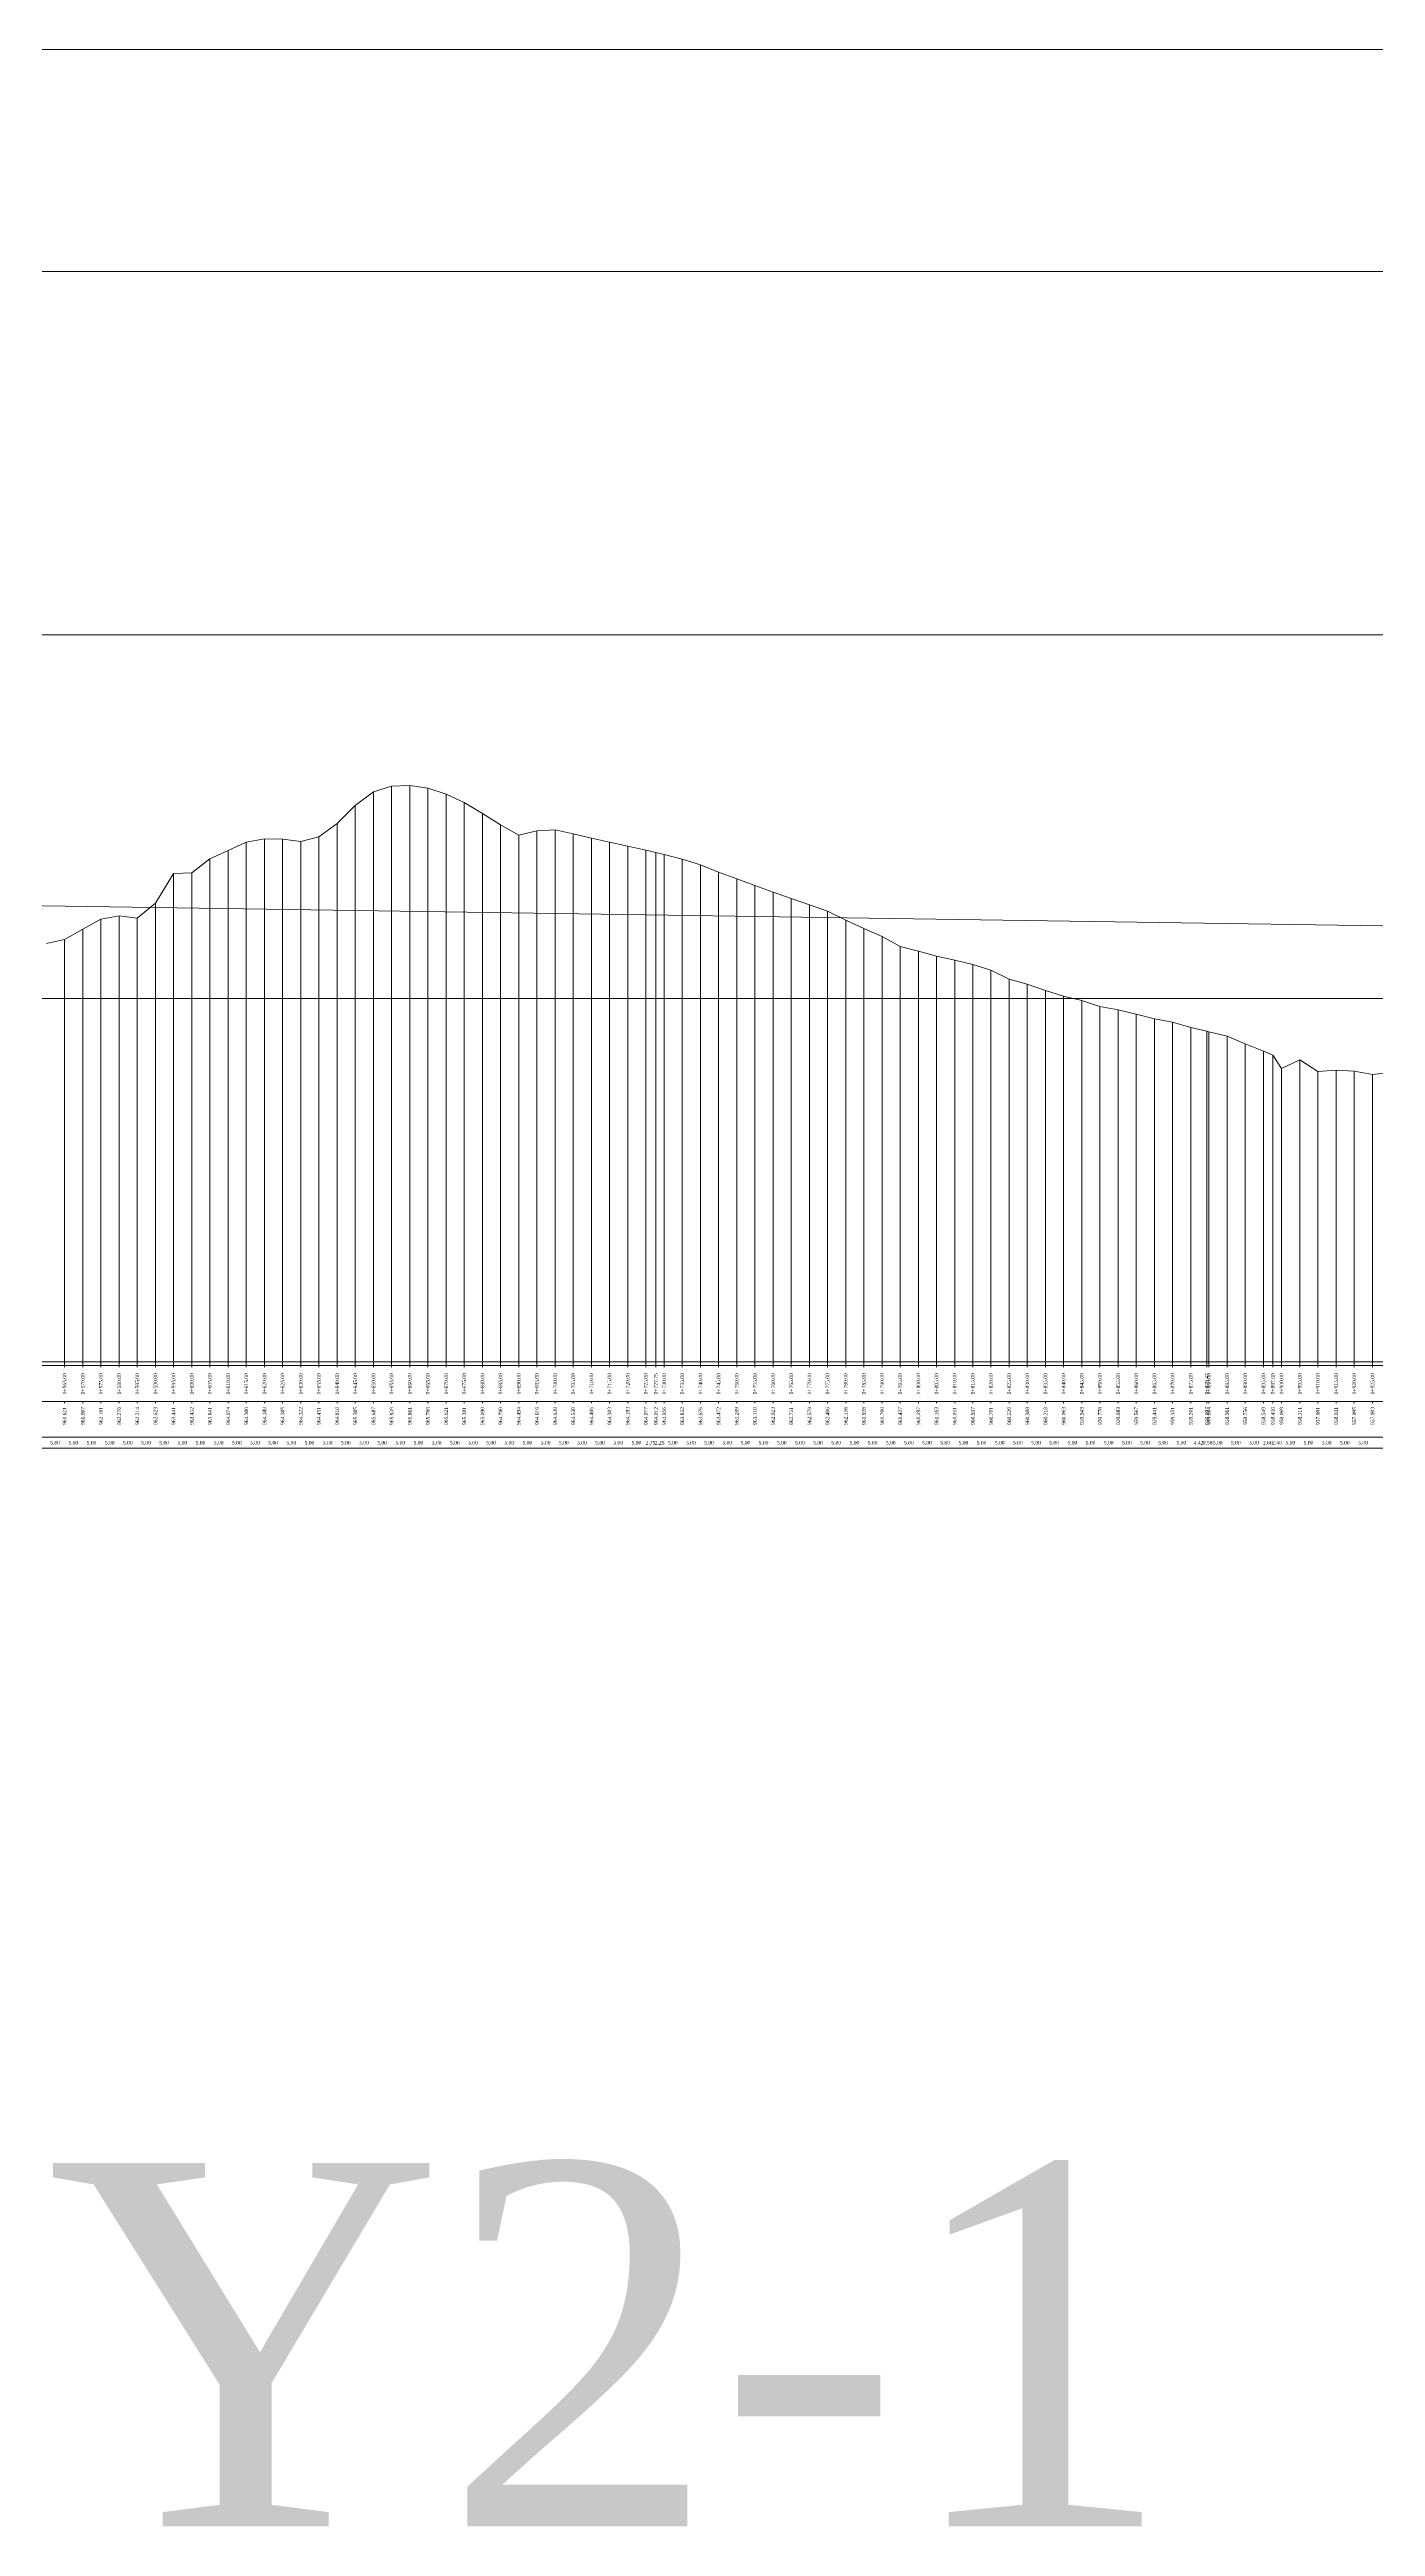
# Model space of a CAD drawing. Header units: metres. Extents: x 478603 to 489313, y 4282657 to 4289463.
# Drawn here: x 483699 to 484064, y 4283576 to 4284258 of the extents above; entities that cross this region are included whole.
import ezdxf

# ---------------------------------------------------------------- set-up
doc = ezdxf.new("R2010")
doc.units = ezdxf.units.M
doc.layers.get('0').update_dxf_attribs({"color": 5, "lineweight": 0})
for name, color, linetype, lineweight in [('PR_ALINMAN', 1, 'Continuous', 0), ('PR_ENK_ARAMESAFE', 5, 'Continuous', 0), ('PR_ENK_EKSEN1', 5, 'Continuous', 0), ('PR_ENK_EKSEN1D', 1, 'Continuous', 0), ('PR_ENK_KM', 18, 'Continuous', 0), ('PR_ENK_Z', 96, 'Continuous', 0), ('PR_KIYAS', 153, 'Continuous', 0), ('PR_PROFIL', 153, 'Continuous', 0)]:
    doc.layers.add(name, color=color, linetype=linetype, lineweight=lineweight)
doc.styles.get("Standard").update_dxf_attribs({"font": 'times.ttf'})

msp = doc.modelspace()

# ---------------------------------------------------------------- linework, layer by layer
at = {"layer": 'PR_ALINMAN'}
msp.add_line((483643.28, 4284022.85), (484522.91, 4284009.85), dxfattribs=at)
at = {"layer": 'PR_ENK_EKSEN1'}
for p, q in [((483788.57, 4284053.46), (483793.57, 4284054.98)), ((483793.57, 4284054.98), (483798.57, 4284055.2)), ((483798.57, 4284055.2), (483803.57, 4284054.45)), ((483803.57, 4284054.45), (483808.57, 4284052.8)), ((483778.57, 4284044.69), (483783.57, 4284049.63)), ((483783.57, 4284049.63), (483788.57, 4284053.46)), ((483808.57, 4284052.8), (483813.57, 4284050.5)), ((483813.57, 4284050.5), (483818.57, 4284047.49)), ((483768.57, 4284039.81), (483773.57, 4284041.09)), ((483773.57, 4284041.09), (483778.57, 4284044.69)), ((483818.57, 4284047.49), (483823.57, 4284044.39)), ((483823.57, 4284044.39), (483828.57, 4284041.52)), ((483828.57, 4284041.52), (483833.57, 4284042.74)), ((483833.57, 4284042.74), (483838.57, 4284042.97)), ((483838.57, 4284042.97), (483843.57, 4284041.89)), ((483843.57, 4284041.89), (483848.57, 4284040.65)), ((483738.57, 4284031.11), (483743.57, 4284035)), ((483743.57, 4284035), (483748.57, 4284037.33)), ((483748.57, 4284037.33), (483753.57, 4284039.59)), ((483753.57, 4284039.59), (483758.57, 4284040.46)), ((483758.57, 4284040.46), (483763.57, 4284040.44)), ((483763.57, 4284040.44), (483768.57, 4284039.81)), ((483848.57, 4284040.65), (483853.57, 4284039.62)), ((483853.57, 4284039.62), (483858.57, 4284038.52)), ((483858.57, 4284038.52), (483863.57, 4284037.35)), ((483863.57, 4284037.35), (483866.32, 4284036.71)), ((483866.32, 4284036.71), (483868.57, 4284036.15)), ((483868.57, 4284036.15), (483873.57, 4284034.91)), ((483873.57, 4284034.91), (483878.57, 4284033.35)), ((483728.57, 4284022.81), (483733.57, 4284031)), ((483733.57, 4284031), (483738.57, 4284031.11)), ((483878.57, 4284033.35), (483883.57, 4284031.31)), ((483883.57, 4284031.31), (483888.57, 4284029.47)), ((483888.57, 4284029.47), (483893.57, 4284027.69)), ((483893.57, 4284027.69), (483898.57, 4284025.82)), ((483723.57, 4284018.72), (483728.57, 4284022.81)), ((483898.57, 4284025.82), (483903.57, 4284024.1)), ((483903.57, 4284024.1), (483908.57, 4284022.36)), ((483908.57, 4284022.36), (483913.57, 4284020.64)), ((483913.57, 4284020.64), (483918.57, 4284018.15)), ((483703.57, 4284012.8), (483708.57, 4284015.66)), ((483708.57, 4284015.66), (483713.57, 4284018.4)), ((483713.57, 4284018.4), (483718.57, 4284019.35)), ((483718.57, 4284019.35), (483723.57, 4284018.72)), ((483918.57, 4284018.15), (483923.57, 4284015.87)), ((483923.57, 4284015.87), (483928.57, 4284013.59)), ((483928.57, 4284013.59), (483933.57, 4284010.85)), ((483698.57, 4284011.74), (483703.57, 4284012.8)), ((483933.57, 4284010.85), (483938.57, 4284009.55)), ((483938.57, 4284009.55), (483943.57, 4284008.22)), ((483943.57, 4284008.22), (483948.57, 4284007.09)), ((483948.57, 4284007.09), (483953.57, 4284005.96)), ((483953.57, 4284005.96), (483958.57, 4284004.4)), ((483958.57, 4284004.4), (483963.57, 4284001.88)), ((483963.57, 4284001.88), (483968.57, 4284000.47)), ((483968.57, 4284000.47), (483973.57, 4283998.77)), ((483973.57, 4283998.77), (483978.57, 4283997.22)), ((483978.57, 4283997.22), (483983.57, 4283996.02)), ((483983.57, 4283996.02), (483988.57, 4283994.37)), ((483988.57, 4283994.37), (483993.57, 4283993.42)), ((483993.57, 4283993.42), (483998.57, 4283992.26)), ((483998.57, 4283992.26), (484003.57, 4283990.99)), ((484003.57, 4283990.99), (484008.57, 4283990.1)), ((484008.57, 4283990.1), (484013.57, 4283988.6)), ((484013.57, 4283988.6), (484017.99, 4283987.55)), ((484017.99, 4283987.55), (484018.57, 4283987.43)), ((484018.57, 4283987.43), (484023.57, 4283986.2)), ((484023.57, 4283986.2), (484028.57, 4283984.14)), ((484028.57, 4283984.14), (484033.57, 4283982.07)), ((484033.57, 4283982.07), (484036.17, 4283980.95)), ((484036.17, 4283980.95), (484038.57, 4283977.28)), ((484038.57, 4283977.28), (484043.57, 4283979.69)), ((484043.57, 4283979.69), (484048.57, 4283976.5)), ((484048.57, 4283976.5), (484053.57, 4283976.89)), ((484053.57, 4283976.89), (484058.57, 4283976.53)), ((484058.57, 4283976.53), (484063.57, 4283975.62)), ((484063.57, 4283975.62), (484068.57, 4283976.19))]:
    msp.add_line(p, q, dxfattribs=at)
at = {"layer": 'PR_ENK_EKSEN1D'}
for p, q in [((483793.57, 4283895.59), (483793.57, 4284054.98)), ((483798.57, 4283895.59), (483798.57, 4284055.2)), ((483803.57, 4283895.59), (483803.57, 4284054.45)), ((483783.57, 4283895.59), (483783.57, 4284049.63)), ((483788.57, 4283895.59), (483788.57, 4284053.46)), ((483808.57, 4283895.59), (483808.57, 4284052.8)), ((483813.57, 4283895.59), (483813.57, 4284050.5)), ((483773.57, 4283895.59), (483773.57, 4284041.09)), ((483778.57, 4283895.59), (483778.57, 4284044.69)), ((483818.57, 4283895.59), (483818.57, 4284047.49)), ((483823.57, 4283895.59), (483823.57, 4284044.39)), ((483828.57, 4283895.59), (483828.57, 4284041.52)), ((483833.57, 4283895.59), (483833.57, 4284042.74)), ((483838.57, 4283895.59), (483838.57, 4284042.97)), ((483843.57, 4283895.59), (483843.57, 4284041.89)), ((483743.57, 4283895.59), (483743.57, 4284035)), ((483748.57, 4283895.59), (483748.57, 4284037.33)), ((483753.57, 4283895.59), (483753.57, 4284039.59)), ((483758.57, 4283895.59), (483758.57, 4284040.46)), ((483763.57, 4283895.59), (483763.57, 4284040.44)), ((483768.57, 4283895.59), (483768.57, 4284039.81)), ((483848.57, 4283895.59), (483848.57, 4284040.65)), ((483853.57, 4283895.59), (483853.57, 4284039.62)), ((483858.57, 4283895.59), (483858.57, 4284038.52)), ((483863.57, 4283895.59), (483863.57, 4284037.35)), ((483866.32, 4283895.59), (483866.32, 4284036.71)), ((483868.57, 4283895.59), (483868.57, 4284036.15)), ((483873.57, 4283895.59), (483873.57, 4284034.91)), ((483733.57, 4283895.59), (483733.57, 4284031)), ((483738.57, 4283895.59), (483738.57, 4284031.11)), ((483878.57, 4283895.59), (483878.57, 4284033.35)), ((483883.57, 4283895.59), (483883.57, 4284031.31)), ((483888.57, 4283895.59), (483888.57, 4284029.47)), ((483893.57, 4283895.59), (483893.57, 4284027.69)), ((483728.57, 4283895.59), (483728.57, 4284022.81)), ((483898.57, 4283895.59), (483898.57, 4284025.82)), ((483903.57, 4283895.59), (483903.57, 4284024.1)), ((483908.57, 4283895.59), (483908.57, 4284022.36)), ((483913.57, 4283895.59), (483913.57, 4284020.64)), ((483708.57, 4283895.59), (483708.57, 4284015.66)), ((483713.57, 4283895.59), (483713.57, 4284018.4)), ((483718.57, 4283895.59), (483718.57, 4284019.35)), ((483723.57, 4283895.59), (483723.57, 4284018.72)), ((483918.57, 4283895.59), (483918.57, 4284018.15)), ((483923.57, 4283895.59), (483923.57, 4284015.87)), ((483928.57, 4283895.59), (483928.57, 4284013.59)), ((483703.57, 4283895.59), (483703.57, 4284012.8)), ((483933.57, 4283895.59), (483933.57, 4284010.85)), ((483938.57, 4283895.59), (483938.57, 4284009.55)), ((483943.57, 4283895.59), (483943.57, 4284008.22)), ((483948.57, 4283895.59), (483948.57, 4284007.09)), ((483953.57, 4283895.59), (483953.57, 4284005.96)), ((483958.57, 4283895.59), (483958.57, 4284004.4)), ((483963.57, 4283895.59), (483963.57, 4284001.88)), ((483968.57, 4283895.59), (483968.57, 4284000.47)), ((483973.57, 4283895.59), (483973.57, 4283998.77)), ((483978.57, 4283895.59), (483978.57, 4283997.22)), ((483983.57, 4283895.59), (483983.57, 4283996.02)), ((483988.57, 4283895.59), (483988.57, 4283994.37)), ((483993.57, 4283895.59), (483993.57, 4283993.42)), ((483998.57, 4283895.59), (483998.57, 4283992.26)), ((484003.57, 4283895.59), (484003.57, 4283990.99)), ((484008.57, 4283895.59), (484008.57, 4283990.1)), ((484013.57, 4283895.59), (484013.57, 4283988.6)), ((484017.99, 4283895.59), (484017.99, 4283987.55)), ((484018.57, 4283895.59), (484018.57, 4283987.43)), ((484023.57, 4283895.59), (484023.57, 4283986.2)), ((484028.57, 4283895.59), (484028.57, 4283984.14)), ((484033.57, 4283895.59), (484033.57, 4283982.07)), ((484036.17, 4283895.59), (484036.17, 4283980.95)), ((484043.57, 4283895.59), (484043.57, 4283979.69)), ((484038.57, 4283895.59), (484038.57, 4283977.28)), ((484048.57, 4283895.59), (484048.57, 4283976.5)), ((484053.57, 4283895.59), (484053.57, 4283976.89)), ((484058.57, 4283895.59), (484058.57, 4283976.53)), ((484063.57, 4283895.59), (484063.57, 4283975.62))]:
    msp.add_line(p, q, dxfattribs=at)
at = {"layer": 'PR_KIYAS'}
for p, q in [((483148.57, 4284196.59), (485374.32, 4284196.59)), ((483148.57, 4284096.59), (485374.32, 4284096.59)), ((483148.57, 4283996.59), (485374.32, 4283996.59)), ((483148.57, 4283896.59), (485374.32, 4283896.59))]:
    msp.add_line(p, q, dxfattribs=at)
at = {"layer": 'PR_PROFIL'}
for p, q in [((483148.57, 4284257.68), (485374.32, 4284257.68)), ((483128.57, 4283895.59), (485374.32, 4283895.59)), ((483703.57, 4283895.09), (483703.57, 4283895.59)), ((483708.57, 4283895.09), (483708.57, 4283895.59)), ((483713.57, 4283895.09), (483713.57, 4283895.59)), ((483718.57, 4283895.09), (483718.57, 4283895.59)), ((483723.57, 4283895.09), (483723.57, 4283895.59)), ((483728.57, 4283895.09), (483728.57, 4283895.59)), ((483733.57, 4283895.09), (483733.57, 4283895.59)), ((483738.57, 4283895.09), (483738.57, 4283895.59)), ((483743.57, 4283895.09), (483743.57, 4283895.59)), ((483748.57, 4283895.09), (483748.57, 4283895.59)), ((483753.57, 4283895.09), (483753.57, 4283895.59)), ((483758.57, 4283895.09), (483758.57, 4283895.59)), ((483763.57, 4283895.09), (483763.57, 4283895.59)), ((483768.57, 4283895.09), (483768.57, 4283895.59)), ((483773.57, 4283895.09), (483773.57, 4283895.59)), ((483778.57, 4283895.09), (483778.57, 4283895.59)), ((483783.57, 4283895.09), (483783.57, 4283895.59)), ((483788.57, 4283895.09), (483788.57, 4283895.59)), ((483793.57, 4283895.09), (483793.57, 4283895.59)), ((483798.57, 4283895.09), (483798.57, 4283895.59)), ((483803.57, 4283895.09), (483803.57, 4283895.59)), ((483808.57, 4283895.09), (483808.57, 4283895.59)), ((483813.57, 4283895.09), (483813.57, 4283895.59)), ((483818.57, 4283895.09), (483818.57, 4283895.59)), ((483823.57, 4283895.09), (483823.57, 4283895.59)), ((483828.57, 4283895.09), (483828.57, 4283895.59)), ((483833.57, 4283895.09), (483833.57, 4283895.59)), ((483838.57, 4283895.09), (483838.57, 4283895.59)), ((483843.57, 4283895.09), (483843.57, 4283895.59)), ((483848.57, 4283895.09), (483848.57, 4283895.59)), ((483853.57, 4283895.09), (483853.57, 4283895.59)), ((483858.57, 4283895.09), (483858.57, 4283895.59)), ((483863.57, 4283895.09), (483863.57, 4283895.59)), ((483866.32, 4283895.09), (483866.32, 4283895.59)), ((483868.57, 4283895.09), (483868.57, 4283895.59)), ((483873.57, 4283895.09), (483873.57, 4283895.59)), ((483878.57, 4283895.09), (483878.57, 4283895.59)), ((483883.57, 4283895.09), (483883.57, 4283895.59)), ((483888.57, 4283895.09), (483888.57, 4283895.59)), ((483893.57, 4283895.09), (483893.57, 4283895.59)), ((483898.57, 4283895.09), (483898.57, 4283895.59)), ((483903.57, 4283895.09), (483903.57, 4283895.59)), ((483908.57, 4283895.09), (483908.57, 4283895.59)), ((483913.57, 4283895.09), (483913.57, 4283895.59)), ((483918.57, 4283895.09), (483918.57, 4283895.59)), ((483923.57, 4283895.09), (483923.57, 4283895.59)), ((483928.57, 4283895.09), (483928.57, 4283895.59)), ((483933.57, 4283895.09), (483933.57, 4283895.59)), ((483938.57, 4283895.09), (483938.57, 4283895.59)), ((483943.57, 4283895.09), (483943.57, 4283895.59)), ((483948.57, 4283895.09), (483948.57, 4283895.59)), ((483953.57, 4283895.09), (483953.57, 4283895.59)), ((483958.57, 4283895.09), (483958.57, 4283895.59)), ((483963.57, 4283895.09), (483963.57, 4283895.59)), ((483968.57, 4283895.09), (483968.57, 4283895.59)), ((483973.57, 4283895.09), (483973.57, 4283895.59)), ((483978.57, 4283895.09), (483978.57, 4283895.59)), ((483983.57, 4283895.09), (483983.57, 4283895.59)), ((483988.57, 4283895.09), (483988.57, 4283895.59)), ((483993.57, 4283895.09), (483993.57, 4283895.59)), ((483998.57, 4283895.09), (483998.57, 4283895.59)), ((484003.57, 4283895.09), (484003.57, 4283895.59)), ((484008.57, 4283895.09), (484008.57, 4283895.59)), ((484013.57, 4283895.09), (484013.57, 4283895.59)), ((484017.99, 4283895.09), (484017.99, 4283895.59)), ((484018.57, 4283895.09), (484018.57, 4283895.59)), ((484023.57, 4283895.09), (484023.57, 4283895.59)), ((484028.57, 4283895.09), (484028.57, 4283895.59)), ((484033.57, 4283895.09), (484033.57, 4283895.59)), ((484036.17, 4283895.09), (484036.17, 4283895.59)), ((484038.57, 4283895.09), (484038.57, 4283895.59)), ((484043.57, 4283895.09), (484043.57, 4283895.59)), ((484048.57, 4283895.09), (484048.57, 4283895.59)), ((484053.57, 4283895.09), (484053.57, 4283895.59)), ((484058.57, 4283895.09), (484058.57, 4283895.59)), ((484063.57, 4283895.09), (484063.57, 4283895.59)), ((483128.57, 4283885.71), (485374.32, 4283885.71)), ((483703.57, 4283885.21), (483703.57, 4283885.71)), ((483708.57, 4283885.21), (483708.57, 4283885.71)), ((483713.57, 4283885.21), (483713.57, 4283885.71)), ((483718.57, 4283885.21), (483718.57, 4283885.71)), ((483723.57, 4283885.21), (483723.57, 4283885.71)), ((483728.57, 4283885.21), (483728.57, 4283885.71)), ((483733.57, 4283885.21), (483733.57, 4283885.71)), ((483738.57, 4283885.21), (483738.57, 4283885.71)), ((483743.57, 4283885.21), (483743.57, 4283885.71)), ((483748.57, 4283885.21), (483748.57, 4283885.71)), ((483753.57, 4283885.21), (483753.57, 4283885.71)), ((483758.57, 4283885.21), (483758.57, 4283885.71)), ((483763.57, 4283885.21), (483763.57, 4283885.71)), ((483768.57, 4283885.21), (483768.57, 4283885.71)), ((483773.57, 4283885.21), (483773.57, 4283885.71)), ((483778.57, 4283885.21), (483778.57, 4283885.71)), ((483783.57, 4283885.21), (483783.57, 4283885.71)), ((483788.57, 4283885.21), (483788.57, 4283885.71)), ((483793.57, 4283885.21), (483793.57, 4283885.71)), ((483798.57, 4283885.21), (483798.57, 4283885.71)), ((483803.57, 4283885.21), (483803.57, 4283885.71)), ((483808.57, 4283885.21), (483808.57, 4283885.71)), ((483813.57, 4283885.21), (483813.57, 4283885.71)), ((483818.57, 4283885.21), (483818.57, 4283885.71)), ((483823.57, 4283885.21), (483823.57, 4283885.71)), ((483828.57, 4283885.21), (483828.57, 4283885.71)), ((483833.57, 4283885.21), (483833.57, 4283885.71)), ((483838.57, 4283885.21), (483838.57, 4283885.71)), ((483843.57, 4283885.21), (483843.57, 4283885.71)), ((483848.57, 4283885.21), (483848.57, 4283885.71)), ((483853.57, 4283885.21), (483853.57, 4283885.71)), ((483858.57, 4283885.21), (483858.57, 4283885.71)), ((483863.57, 4283885.21), (483863.57, 4283885.71)), ((483866.32, 4283885.21), (483866.32, 4283885.71)), ((483868.57, 4283885.21), (483868.57, 4283885.71)), ((483873.57, 4283885.21), (483873.57, 4283885.71)), ((483878.57, 4283885.21), (483878.57, 4283885.71)), ((483883.57, 4283885.21), (483883.57, 4283885.71)), ((483888.57, 4283885.21), (483888.57, 4283885.71)), ((483893.57, 4283885.21), (483893.57, 4283885.71)), ((483898.57, 4283885.21), (483898.57, 4283885.71)), ((483903.57, 4283885.21), (483903.57, 4283885.71)), ((483908.57, 4283885.21), (483908.57, 4283885.71)), ((483913.57, 4283885.21), (483913.57, 4283885.71)), ((483918.57, 4283885.21), (483918.57, 4283885.71)), ((483923.57, 4283885.21), (483923.57, 4283885.71)), ((483928.57, 4283885.21), (483928.57, 4283885.71)), ((483933.57, 4283885.21), (483933.57, 4283885.71)), ((483938.57, 4283885.21), (483938.57, 4283885.71)), ((483943.57, 4283885.21), (483943.57, 4283885.71)), ((483948.57, 4283885.21), (483948.57, 4283885.71)), ((483953.57, 4283885.21), (483953.57, 4283885.71)), ((483958.57, 4283885.21), (483958.57, 4283885.71)), ((483963.57, 4283885.21), (483963.57, 4283885.71)), ((483968.57, 4283885.21), (483968.57, 4283885.71)), ((483973.57, 4283885.21), (483973.57, 4283885.71)), ((483978.57, 4283885.21), (483978.57, 4283885.71)), ((483983.57, 4283885.21), (483983.57, 4283885.71)), ((483988.57, 4283885.21), (483988.57, 4283885.71)), ((483993.57, 4283885.21), (483993.57, 4283885.71)), ((483998.57, 4283885.21), (483998.57, 4283885.71)), ((484003.57, 4283885.21), (484003.57, 4283885.71)), ((484008.57, 4283885.21), (484008.57, 4283885.71)), ((484013.57, 4283885.21), (484013.57, 4283885.71)), ((484017.99, 4283885.21), (484017.99, 4283885.71)), ((484018.57, 4283885.21), (484018.57, 4283885.71)), ((484023.57, 4283885.21), (484023.57, 4283885.71)), ((484028.57, 4283885.21), (484028.57, 4283885.71)), ((484033.57, 4283885.21), (484033.57, 4283885.71)), ((484036.17, 4283885.21), (484036.17, 4283885.71)), ((484038.57, 4283885.21), (484038.57, 4283885.71)), ((484043.57, 4283885.21), (484043.57, 4283885.71)), ((484048.57, 4283885.21), (484048.57, 4283885.71)), ((484053.57, 4283885.21), (484053.57, 4283885.71)), ((484058.57, 4283885.21), (484058.57, 4283885.71)), ((484063.57, 4283885.21), (484063.57, 4283885.71)), ((483128.57, 4283875.84), (485374.32, 4283875.84)), ((483128.57, 4283872.84), (485374.32, 4283872.84))]:
    msp.add_line(p, q, dxfattribs=at)

# ---------------------------------------------------------------- texts
msp.add_text('Y2-1', height=100).set_placement((483698.71, 4283576.14))
at = {"layer": 'PR_ENK_ARAMESAFE'}
for s, p in [('5.00', (483699.63, 4283873.84)), ('5.00', (483704.63, 4283873.84)), ('5.00', (483709.63, 4283873.84)), ('5.00', (483714.63, 4283873.84)), ('5.00', (483719.63, 4283873.84)), ('5.00', (483724.63, 4283873.84)), ('5.00', (483729.63, 4283873.84)), ('5.00', (483734.63, 4283873.84)), ('5.00', (483739.63, 4283873.84)), ('5.00', (483744.63, 4283873.84)), ('5.00', (483749.63, 4283873.84)), ('5.00', (483754.63, 4283873.84)), ('5.00', (483759.63, 4283873.84)), ('5.00', (483764.63, 4283873.84)), ('5.00', (483769.63, 4283873.84)), ('5.00', (483774.63, 4283873.84)), ('5.00', (483779.63, 4283873.84)), ('5.00', (483784.63, 4283873.84)), ('5.00', (483789.63, 4283873.84)), ('5.00', (483794.63, 4283873.84)), ('5.00', (483799.63, 4283873.84)), ('5.00', (483804.63, 4283873.84)), ('5.00', (483809.63, 4283873.84)), ('5.00', (483814.63, 4283873.84)), ('5.00', (483819.63, 4283873.84)), ('5.00', (483824.63, 4283873.84)), ('5.00', (483829.63, 4283873.84)), ('5.00', (483834.63, 4283873.84)), ('5.00', (483839.63, 4283873.84)), ('5.00', (483844.63, 4283873.84)), ('5.00', (483849.63, 4283873.84)), ('5.00', (483854.63, 4283873.84)), ('5.00', (483859.63, 4283873.84)), ('2.75', (483863.51, 4283873.84)), ('2.25', (483866.01, 4283873.84)), ('5.00', (483869.63, 4283873.84)), ('5.00', (483874.63, 4283873.84)), ('5.00', (483879.63, 4283873.84)), ('5.00', (483884.63, 4283873.84)), ('5.00', (483889.63, 4283873.84)), ('5.00', (483894.63, 4283873.84)), ('5.00', (483899.63, 4283873.84)), ('5.00', (483904.63, 4283873.84)), ('5.00', (483909.63, 4283873.84)), ('5.00', (483914.63, 4283873.84)), ('5.00', (483919.63, 4283873.84)), ('5.00', (483924.63, 4283873.84)), ('5.00', (483929.63, 4283873.84)), ('5.00', (483934.63, 4283873.84)), ('5.00', (483939.63, 4283873.84)), ('5.00', (483944.63, 4283873.84)), ('5.00', (483949.63, 4283873.84)), ('5.00', (483954.63, 4283873.84)), ('5.00', (483959.63, 4283873.84)), ('5.00', (483964.63, 4283873.84)), ('5.00', (483969.63, 4283873.84)), ('5.00', (483974.63, 4283873.84)), ('5.00', (483979.63, 4283873.84)), ('5.00', (483984.63, 4283873.84)), ('5.00', (483989.63, 4283873.84)), ('5.00', (483994.63, 4283873.84)), ('5.00', (483999.63, 4283873.84)), ('5.00', (484004.63, 4283873.84)), ('5.00', (484009.63, 4283873.84)), ('4.42', (484014.35, 4283873.84)), ('0.58', (484016.85, 4283873.84)), ('5.00', (484019.63, 4283873.84)), ('5.00', (484024.63, 4283873.84)), ('5.00', (484029.63, 4283873.84)), ('2.60', (484033.43, 4283873.84)), ('2.40', (484035.93, 4283873.84)), ('5.00', (484039.63, 4283873.84)), ('5.00', (484044.63, 4283873.84)), ('5.00', (484049.63, 4283873.84)), ('5.00', (484054.63, 4283873.84)), ('5.00', (484059.63, 4283873.84))]:
    msp.add_text(s, height=1, dxfattribs=at).set_placement(p)
at = {"layer": 'PR_ENK_KM'}
for s, p in [('  0+565.00', (483704.07, 4283886.88)), ('  0+570.00', (483709.07, 4283886.88)), ('  0+575.00', (483714.07, 4283886.88)), ('  0+580.00', (483719.07, 4283886.88)), ('  0+585.00', (483724.07, 4283886.88)), ('  0+590.00', (483729.07, 4283886.88)), ('  0+595.00', (483734.07, 4283886.88)), ('  0+600.00', (483739.07, 4283886.88)), ('  0+605.00', (483744.07, 4283886.88)), ('  0+610.00', (483749.07, 4283886.88)), ('  0+615.00', (483754.07, 4283886.88)), ('  0+620.00', (483759.07, 4283886.88)), ('  0+625.00', (483764.07, 4283886.88)), ('  0+630.00', (483769.07, 4283886.88)), ('  0+635.00', (483774.07, 4283886.88)), ('  0+640.00', (483779.07, 4283886.88)), ('  0+645.00', (483784.07, 4283886.88)), ('  0+650.00', (483789.07, 4283886.88)), ('  0+655.00', (483794.07, 4283886.88)), ('  0+660.00', (483799.07, 4283886.88)), ('  0+665.00', (483804.07, 4283886.88)), ('  0+670.00', (483809.07, 4283886.88)), ('  0+675.00', (483814.07, 4283886.88)), ('  0+680.00', (483819.07, 4283886.88)), ('  0+685.00', (483824.07, 4283886.88)), ('  0+690.00', (483829.07, 4283886.88)), ('  0+695.00', (483834.07, 4283886.88)), ('  0+700.00', (483839.07, 4283886.88)), ('  0+705.00', (483844.07, 4283886.88)), ('  0+710.00', (483849.07, 4283886.88)), ('  0+715.00', (483854.07, 4283886.88)), ('  0+720.00', (483859.07, 4283886.88)), ('  0+725.00', (483864.07, 4283886.88)), ('  0+727.75', (483866.82, 4283886.88)), ('  0+730.00', (483869.07, 4283886.88)), ('  0+735.00', (483874.07, 4283886.88)), ('  0+740.00', (483879.07, 4283886.88)), ('  0+745.00', (483884.07, 4283886.88)), ('  0+750.00', (483889.07, 4283886.88)), ('  0+755.00', (483894.07, 4283886.88)), ('  0+760.00', (483899.07, 4283886.88)), ('  0+765.00', (483904.07, 4283886.88)), ('  0+770.00', (483909.07, 4283886.88)), ('  0+775.00', (483914.07, 4283886.88)), ('  0+780.00', (483919.07, 4283886.88)), ('  0+785.00', (483924.07, 4283886.88)), ('  0+790.00', (483929.07, 4283886.88)), ('  0+795.00', (483934.07, 4283886.88)), ('  0+800.00', (483939.07, 4283886.88)), ('  0+805.00', (483944.07, 4283886.88)), ('  0+810.00', (483949.07, 4283886.88)), ('  0+815.00', (483954.07, 4283886.88)), ('  0+820.00', (483959.07, 4283886.88)), ('  0+825.00', (483964.07, 4283886.88)), ('  0+830.00', (483969.07, 4283886.88)), ('  0+835.00', (483974.07, 4283886.88)), ('  0+840.00', (483979.07, 4283886.88)), ('  0+845.00', (483984.07, 4283886.88)), ('  0+850.00', (483989.07, 4283886.88)), ('  0+855.00', (483994.07, 4283886.88)), ('  0+860.00', (483999.07, 4283886.88)), ('  0+865.00', (484004.07, 4283886.88)), ('  0+870.00', (484009.07, 4283886.88)), ('  0+875.00', (484014.07, 4283886.88)), ('  0+879.42', (484018.49, 4283886.88)), ('  0+880.00', (484019.07, 4283886.88)), ('  0+885.00', (484024.07, 4283886.88)), ('  0+890.00', (484029.07, 4283886.88)), ('  0+895.00', (484034.07, 4283886.88)), ('  0+897.60', (484036.67, 4283886.88)), ('  0+900.00', (484039.07, 4283886.88)), ('  0+905.00', (484044.07, 4283886.88)), ('  0+910.00', (484049.07, 4283886.88)), ('  0+915.00', (484054.07, 4283886.88)), ('  0+920.00', (484059.07, 4283886.88)), ('  0+925.00', (484064.07, 4283886.88))]:
    msp.add_text(s, height=1, rotation=90, dxfattribs=at).set_placement(p)
at = {"layer": 'PR_ENK_Z'}
for s, p in [('961.621', (483704.07, 4283879.21)), ('961.907', (483709.07, 4283879.21)), ('962.181', (483714.07, 4283879.21)), ('962.276', (483719.07, 4283879.21)), ('962.214', (483724.07, 4283879.21)), ('962.623', (483729.07, 4283879.21)), ('963.441', (483734.07, 4283879.21)), ('963.452', (483739.07, 4283879.21)), ('963.841', (483744.07, 4283879.21)), ('964.074', (483749.07, 4283879.21)), ('964.300', (483754.07, 4283879.21)), ('964.388', (483759.07, 4283879.21)), ('964.385', (483764.07, 4283879.21)), ('964.322', (483769.07, 4283879.21)), ('964.451', (483774.07, 4283879.21)), ('964.810', (483779.07, 4283879.21)), ('965.305', (483784.07, 4283879.21)), ('965.687', (483789.07, 4283879.21)), ('965.839', (483794.07, 4283879.21)), ('965.861', (483799.07, 4283879.21)), ('965.786', (483804.07, 4283879.21)), ('965.621', (483809.07, 4283879.21)), ('965.391', (483814.07, 4283879.21)), ('965.090', (483819.07, 4283879.21)), ('964.780', (483824.07, 4283879.21)), ('964.494', (483829.07, 4283879.21)), ('964.616', (483834.07, 4283879.21)), ('964.639', (483839.07, 4283879.21)), ('964.530', (483844.07, 4283879.21)), ('964.406', (483849.07, 4283879.21)), ('964.303', (483854.07, 4283879.21)), ('964.193', (483859.07, 4283879.21)), ('964.077', (483864.07, 4283879.21)), ('964.012', (483866.82, 4283879.21)), ('963.956', (483869.07, 4283879.21)), ('963.832', (483874.07, 4283879.21)), ('963.676', (483879.07, 4283879.21)), ('963.472', (483884.07, 4283879.21)), ('963.289', (483889.07, 4283879.21)), ('963.110', (483894.07, 4283879.21)), ('962.923', (483899.07, 4283879.21)), ('962.751', (483904.07, 4283879.21)), ('962.578', (483909.07, 4283879.21)), ('962.406', (483914.07, 4283879.21)), ('962.156', (483919.07, 4283879.21)), ('961.928', (483924.07, 4283879.21)), ('961.700', (483929.07, 4283879.21)), ('961.427', (483934.07, 4283879.21)), ('961.297', (483939.07, 4283879.21)), ('961.163', (483944.07, 4283879.21)), ('961.051', (483949.07, 4283879.21)), ('960.937', (483954.07, 4283879.21)), ('960.781', (483959.07, 4283879.21)), ('960.529', (483964.07, 4283879.21)), ('960.388', (483969.07, 4283879.21)), ('960.218', (483974.07, 4283879.21)), ('960.063', (483979.07, 4283879.21)), ('959.943', (483984.07, 4283879.21)), ('959.778', (483989.07, 4283879.21)), ('959.683', (483994.07, 4283879.21)), ('959.567', (483999.07, 4283879.21)), ('959.441', (484004.07, 4283879.21)), ('959.351', (484009.07, 4283879.21)), ('959.201', (484014.07, 4283879.21)), ('959.097', (484018.49, 4283879.21)), ('959.084', (484019.07, 4283879.21)), ('958.961', (484024.07, 4283879.21)), ('958.756', (484029.07, 4283879.21)), ('958.549', (484034.07, 4283879.21)), ('958.436', (484036.67, 4283879.21)), ('958.069', (484039.07, 4283879.21)), ('958.311', (484044.07, 4283879.21)), ('957.991', (484049.07, 4283879.21)), ('958.031', (484054.07, 4283879.21)), ('957.995', (484059.07, 4283879.21)), ('957.903', (484064.07, 4283879.21))]:
    msp.add_text(s, height=1, rotation=90, dxfattribs=at).set_placement(p)

doc.saveas('drawing.dxf')
